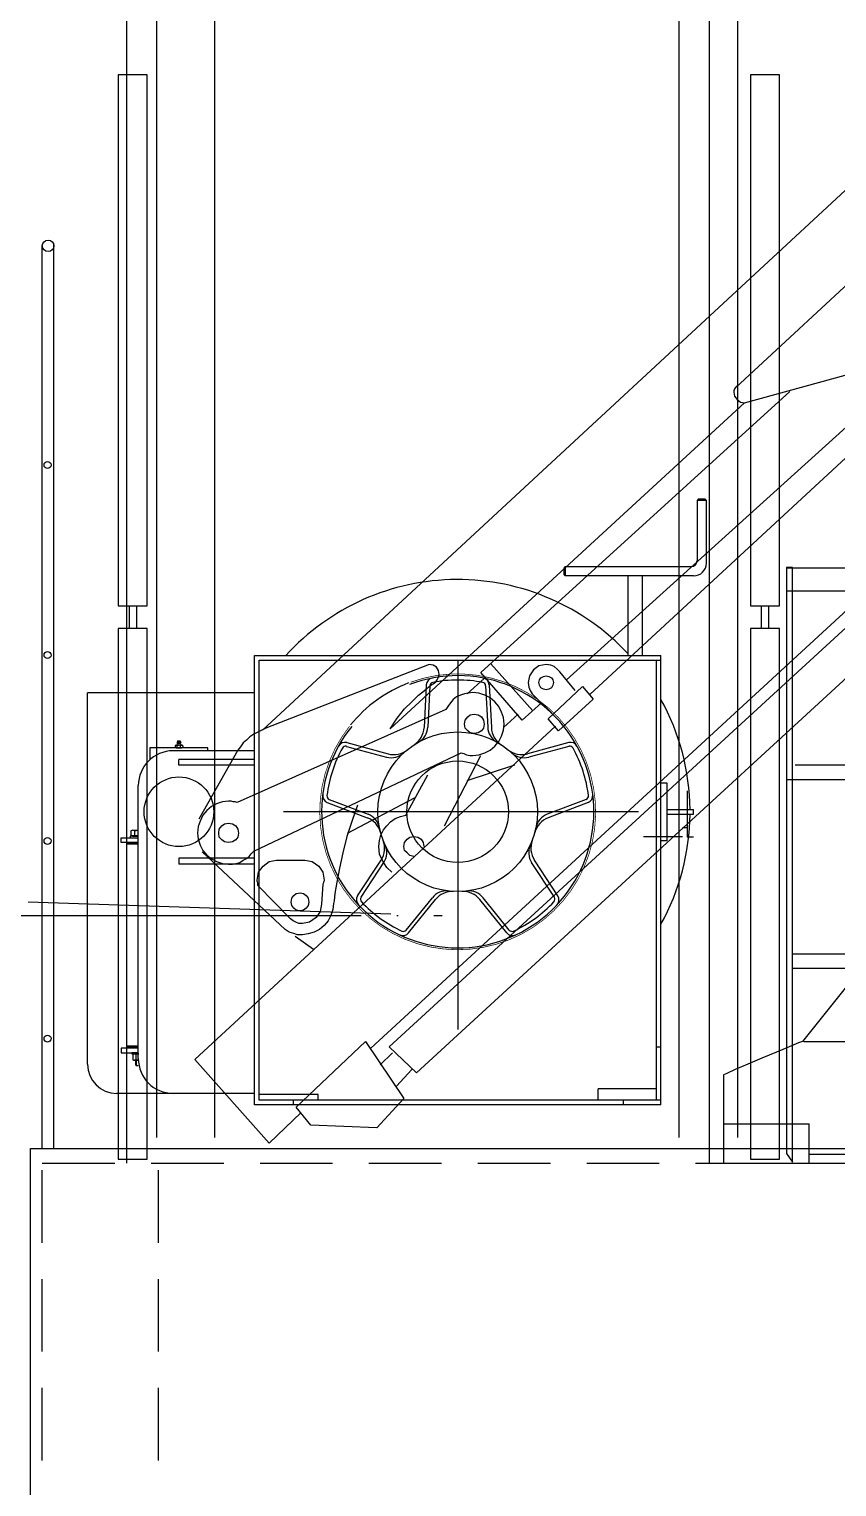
# Model space of a CAD drawing. Header units: millimetres. Extents: x 1084702 to 1166801, y 36632 to 124519.
# Drawn here: x 1104670 to 1106061, y 106663 to 109174 of the extents above; entities that cross this region are included whole.
import ezdxf

# ---------------------------------------------------------------- set-up
doc = ezdxf.new("R2010")
doc.units = ezdxf.units.MM
doc.header["$LTSCALE"] = 250
doc.linetypes.add('CENTER', pattern=[3, 2.5, -0.25, 0, -0.25])
doc.linetypes.add('DASHED', pattern=[0.75, 0.5, -0.25])
doc.layers.get('0').update_dxf_attribs({"color": 255})

# ---------------------------------------------------------------- blocks, each defined once
blk = doc.blocks.new('A$C2C821063')
for points in [[(-422.5, 1320.7), (-182.4, 1543.7), (-173.2, 1555.1), (-166.4, 1568.8), (-161.8, 1580.3), (-160.6, 1584.9), (-86.3, 1797.5), (-81.7, 1804.4), (-74.9, 1810.1), (-68, 1814.7), (-60, 1817), (201.8, 1846.7)], [(-86.3, 1797.5), (-1237.8, 730.7)], [(-421.3, 1324.1), (-422.5, 1321.8), (-424.8, 1318.4), (-425.9, 1315), (-425.9, 1312.7), (-424.8, 1305.9), (-420.2, 1300.1), (-414.5, 1295.6), (-407.6, 1294.4), (-129.8, 1371), (32.6, 1472.8)], [(-674.1, 792.4), (-36, 1382.4)], [(-132.1, 1372.1), (-119.5, 1355), (-714.1, 817.6)], [(-757.5, 777.6), (-790.7, 747.9), (-861.6, 830.2), (-329.8, 1313.9)], [(-407.6, 1294.4), (-1018.2, 733)], [(-86.3, 1071.4), (-1051.4, 183)], [(-110.3, 933.1), (-972.5, 140.7), (-1019.4, 185.3), (-100, 1029.1)], [(-1018.2, 733), (-1005.7, 751.3), (-993.1, 767.3), (-980.5, 779.8), (-969.1, 791.3), (-958.8, 799.3), (-950.8, 806.2), (-946.2, 809.6), (-943.9, 810.7), (-939.3, 814.1), (-937, 817.6), (-934.7, 822.1), (-933.6, 826.7), (-934.7, 833.6), (-938.2, 839.3), (-943.9, 842.8), (-950.8, 843.9), (-1232.1, 734.1), (-1238.9, 730.7), (-1245.8, 727.2), (-1252.6, 723.8), (-1259.5, 719.2), (-1265.2, 713.5), (-1270.9, 709), (-1275.5, 702.1), (-1280.1, 696.4), (-1347.5, 577.5)], [(-772.4, 763.8), (-844.4, 845)], [(-699.2, 799.3), (-725.5, 831.3), (-730.1, 835.9), (-735.8, 840.5), (-741.5, 842.8), (-749.5, 843.9), (-762.1, 841.6), (-771.3, 834.7), (-778.1, 824.4), (-780.4, 813), (-779.3, 805), (-777, 799.3), (-773.5, 793.6), (-769, 789), (-740.4, 760.4)], [(-855.9, 819.9), (-885.6, 793.6)], [(-749.5, 800.4), (-754.1, 801.6), (-758.7, 803.9), (-760.9, 808.4), (-762.1, 813), (-760.9, 817.6), (-758.7, 821), (-754.1, 823.3), (-749.5, 824.4), (-744.9, 823.3), (-740.4, 821), (-738.1, 817.6), (-736.9, 813), (-738.1, 808.4), (-740.4, 803.9), (-744.9, 801.6), (-749.5, 800.4)], [(-727.8, 729.5), (-746.1, 750.1), (-686.6, 806.2), (-668.3, 784.4), (-727.8, 729.5)], [(-895.9, 691.8), (-891.3, 690.7), (-886.7, 688.4), (-881, 687.2), (-875.3, 687.2), (-865, 688.4), (-854.7, 691.8), (-845.5, 696.4), (-837.5, 703.3), (-830.7, 711.2), (-826.1, 720.4), (-822.7, 730.7), (-821.6, 741), (-822.7, 752.4), (-826.1, 761.6), (-830.7, 771.8), (-837.5, 779.8), (-845.5, 786.7), (-854.7, 791.3), (-865, 794.7), (-875.3, 795.9), (-883.3, 794.7), (-890.1, 793.6), (-897, 791.3), (-903.9, 787.9), (-909.6, 783.3), (-914.2, 777.6), (-918.8, 771.8), (-922.2, 766.1), (-1281.2, 606.1), (-1284.7, 607.2), (-1288.1, 607.2), (-1291.5, 608.4), (-1296.1, 608.4), (-1306.4, 607.2), (-1316.7, 603.8), (-1325.8, 599.2), (-1333.8, 592.3), (-1340.7, 584.3), (-1345.3, 574), (-1348.7, 564.9), (-1349.8, 553.5), (-1348.7, 543.1), (-1345.3, 532.9), (-1340.7, 523.7), (-1333.8, 515.7), (-1325.8, 508.9), (-1316.7, 504.3), (-1306.4, 500.9), (-1296.1, 499.7), (-1289.2, 499.7), (-1283.5, 500.9), (-1276.6, 503.1), (-1270.9, 506.6), (-1266.3, 508.9), (-1260.6, 513.4), (-1257.2, 518), (-1252.6, 522.6), (-895.9, 691.8)], [(-873, 724.9), (-879.9, 726.1), (-884.4, 729.5), (-889, 734.1), (-890.1, 741), (-889, 747.9), (-884.4, 753.6), (-879.9, 757), (-873, 758.1), (-866.2, 757), (-860.4, 753.6), (-857, 747.9), (-855.9, 741), (-857, 734.1), (-860.4, 729.5), (-866.2, 726.1), (-873, 724.9)], [(-797.5, 758.1), (-822.7, 735.3)], [(-1171.4, 72), (-1226.3, 19.4), (-1354.4, 163.5), (-733.5, 737.5)], [(-924.5, 566), (-861.6, 687.2)], [(-1014.8, 486), (-1023.9, 494), (-1030.8, 505.4), (-1036.5, 516.9), (-1037.7, 530.6), (-1036.5, 540.9), (-1034.2, 550), (-1029.6, 559.2), (-1023.9, 566), (-1017.1, 572.9), (-1009.1, 578.6), (-999.9, 582), (-990.8, 584.3), (-953.1, 654.1)], [(-885.6, 643.8), (-803.2, 671.2)], [(-1091.4, 553.5), (-975.9, 614.1)], [(-1074.2, 601.5), (-1083.4, 575.2), (-1092.6, 547.7), (-1099.4, 519.2), (-1105.1, 492.8), (-1109.7, 468.9), (-1113.1, 449.4), (-1114.3, 436.8), (-1115.4, 432.2), (-1116.6, 422), (-1120, 411.7), (-1124.5, 402.5), (-1131.4, 394.5), (-1139.4, 387.6), (-1148.6, 383.1), (-1158.9, 379.7), (-1169.1, 378.5), (-1177.2, 378.5), (-1184, 380.8), (-1192, 383.1), (-1198.9, 387.6), (-1341.8, 521.4)], [(-1296.1, 537.4), (-1302.9, 538.6), (-1307.5, 542), (-1312.1, 546.6), (-1313.2, 553.5), (-1312.1, 560.3), (-1307.5, 566), (-1302.9, 569.5), (-1296.1, 570.6), (-1289.2, 569.5), (-1283.5, 566), (-1280.1, 560.3), (-1278.9, 553.5), (-1280.1, 546.6), (-1283.5, 542), (-1289.2, 538.6), (-1296.1, 537.4)], [(-977, 513.4), (-983.9, 514.6), (-988.5, 519.2), (-993.1, 523.7), (-994.2, 530.6), (-993.1, 537.4), (-988.5, 543.1), (-983.9, 546.6), (-977, 547.7), (-970.2, 546.6), (-964.5, 543.1), (-961.1, 537.4), (-959.9, 530.6)], [(-1245.8, 463.1), (-1245.8, 465.4), (-1245.8, 467.7), (-1246.9, 470), (-1246.9, 472.3), (-1244.6, 486), (-1236.6, 496.3), (-1226.3, 504.3), (-1213.7, 506.6), (-1164.6, 506.6), (-1152, 504.3), (-1140.6, 496.3), (-1133.7, 486), (-1131.4, 472.3), (-1131.4, 471.1), (-1132.6, 468.9), (-1132.6, 467.7), (-1133.7, 465.4), (-1136, 431.1), (-1138.3, 418.5), (-1145.2, 408.2), (-1156.6, 400.2), (-1169.1, 397.9), (-1174.9, 397.9), (-1180.6, 400.2), (-1185.2, 402.5), (-1189.8, 405.9), (-1245.8, 463.1)], [(-1172.6, 419.7), (-1179.5, 420.8), (-1184, 424.3), (-1187.5, 428.8), (-1188.6, 434.5), (-1187.5, 441.4), (-1184, 445.9), (-1179.5, 449.4), (-1172.6, 450.5), (-1166.9, 449.4), (-1162.3, 445.9), (-1158.9, 441.4), (-1157.7, 434.5), (-1158.9, 428.8), (-1162.3, 424.3), (-1166.9, 420.8), (-1172.6, 419.7)], [(-135.5, 381.9), (-158.4, 381.9), (-308.2, 194.4), (-315, 192.1), (-331, 185.3), (-352.8, 176.1), (-377.9, 165.8), (-401.9, 155.5), (-423.6, 146.4), (-438.5, 139.5), (-444.2, 137.2), (-444.2, -14.8), (-296.7, -14.8), (-296.7, 52.6)], [(-1181.7, 376.2), (-1149.7, 353.3)], [(-1060.5, 194.4), (-994.2, 96.1), (-1041.1, 45.8), (-1154.3, 50.3), (-1179.5, 81.2), (-1060.5, 194.4)], [(-305.9, 194.4), (-133.2, 194.4)], [(-1013.7, 175), (-1035.4, 154.4)], [(-980.5, 146.4), (-1006.8, 117.8)], [(-444.2, 52.6), (-296.7, 52.6)], [(296.7, 0), (-296.7, 0)]]:
    blk.add_lwpolyline(points)
blk = doc.blocks.new('vinsprof')
for p, q in [((414.2, 538.3), (412.2, 536.3)), ((428.2, 536.3), (412.2, 536.3)), ((412.2, 536.3), (412.2, 432.3)), ((426.2, 538.3), (414.2, 538.3)), ((426.2, 538.3), (428.2, 536.3)), ((428.2, 428.3), (428.2, 536.3)), ((185.2, 422.3), (183.2, 420.3)), ((183.2, 408.3), (183.2, 420.3)), ((185.2, 406.3), (183.2, 408.3)), ((185.2, 422.3), (402.2, 422.3)), ((185.2, 422.3), (185.2, 406.3)), ((406.2, 406.3), (185.2, 406.3)), ((293.2, 269), (293.2, 406.3)), ((318.2, 269), (318.2, 406.3)), ((-350, 269), (350, 269)), ((-350, -505), (-350, 269)), ((-342, 261), (350, 261)), ((-342, -497), (-342, 261)), ((342, -405), (342, 261)), ((350, -405), (350, 269)), ((-350, 205), (-637.3, 205)), ((-637.3, -435), (-637.3, 205)), ((-54.2, 218.5), (-57.9, 144.9)), ((-48.1, 216.9), (-51.6, 145.5)), ((48.1, 216.9), (51.6, 145.5)), ((54.2, 218.5), (57.9, 144.9)), ((-430, 110), (-530, 110)), ((-430, 110), (-530, 110)), ((-530, 110), (-530, 89.7)), ((-350, 105), (-490, 105)), ((-486.5, 113.8), (-486.5, 110.7)), ((-484.9, 110), (-475.1, 110)), ((-482.3, 122), (-483.3, 119.7)), ((-483.3, 119.7), (-476.8, 119.7)), ((-482.9, 110.7), (-482.9, 113.8)), ((-482.3, 122), (-477.7, 122)), ((-482.3, 117.4), (-477.7, 117.4)), ((-477.7, 122), (-476.8, 119.7)), ((-477.1, 110.7), (-477.1, 113.8)), ((-473.5, 113.8), (-473.5, 110.7)), ((-430, 105), (-430, 110)), ((-191.5, 112.7), (-122.4, 94)), ((-191.1, 119.1), (-119.9, 99.8)), ((191.1, 119.1), (119.9, 99.8)), ((191.5, 112.7), (122.4, 94)), ((-350, 90), (-480, 90)), ((-480, 80), (-480, 90)), ((-350, 80), (-480, 80)), ((-550, -425), (-550, 45)), ((394.8, 36.2), (394.8, -43.3)), ((-249, 0), (-261.2, 0)), ((-224.6, 16), (-155.7, -10.3)), ((-221.2, 21.3), (-154.3, -4.1)), ((221.2, 21.3), (154.3, -4.1)), ((224.6, 16), (155.7, -10.3)), ((360, 4), (406, 4)), ((406, -4), (406, 4)), ((360, -4), (406, -4)), ((-579.7, -53), (-579.7, -45)), ((-579.7, -45), (-550, -45)), ((387.3, -43.3), (319.8, -43.3)), ((394.8, -27.5), (387.3, -27.5)), ((394.8, -43.3), (394.6, -43.3)), ((394.8, -43.3), (406.1, -43.3)), ((-550, -53), (-579.7, -53)), ((-550, -54), (-570, -54)), ((-570, -406), (-570, -54)), ((-550, -56), (-570, -56)), ((-350, -80), (-480, -80)), ((-480, -80), (-480, -90)), ((-350, -90), (-480, -90)), ((-172.3, -144.9), (-132, -83.2)), ((-166.4, -147.3), (-127.3, -87.3)), ((166.4, -147.3), (127.3, -87.3)), ((172.3, -144.9), (132, -83.2)), ((-88.6, -203.8), (-43.7, -148)), ((88.6, -203.8), (43.7, -148)), ((-84.6, -208.7), (-38.3, -151.2)), ((84.6, -208.7), (38.3, -151.2)), ((-579.7, -407), (-579.7, -415)), ((-550, -407), (-579.7, -407)), ((-579.7, -415), (-550, -415)), ((-550, -404), (-570, -404)), ((-550, -406), (-570, -406)), ((342, -497), (342, -405)), ((342, -405), (350, -405)), ((350, -505), (350, -403.3)), ((342, -477), (242, -477)), ((242, -497), (242, -477)), ((-351.6, -485), (-587.3, -485)), ((-240.4, -487), (-342, -487)), ((350, -497), (-342, -497)), ((-283.4, -497), (-283.4, -505)), ((-240.4, -497), (-240.4, -487)), ((285, -497), (285, -505)), ((350, -505), (-350, -505))]:
    blk.add_line(p, q)
at = {"linetype": 'CENTER'}
for p, q in [((0, 261.2), (0, -261.2)), ((0, 250), (0, -411.2)), ((0, 209), (0, -209)), ((311.2, 0), (-300, 0)), ((261.2, 0), (-249, 0)), ((261.2, 0), (-162.5, 0))]:
    blk.add_line(p, q, dxfattribs=at)
at = {"const_width": 1.25}
blk.add_lwpolyline([(-186.3, 147.3, 7.167754), (-80.8, 223.3, 7.167754)], format="xyb", dxfattribs=at)
for points in [[(350, -4), (350, 50), (360, 50), (360, -7.6)], [(360, -4), (360, -50), (350, -50), (350, -4)], [(-550, -42), (-564, -42), (-564, -45), (-550, -45)], [(-560.1, -41), (-560.1, -42), (-550, -42)], [(-550, -32), (-559.4, -32)], [(-555.9, -41), (-550, -41)], [(-550, -415), (-561, -415), (-561, -417), (-549, -417)], [(-549, -417), (-556.8, -417)], [(-549, -427.8), (-556.8, -427.8)], [(-555, -427.8), (-555, -435.8), (-553.8, -437), (-550, -437)], [(-553.8, -427.8), (-553.8, -437)]]:
    blk.add_lwpolyline(points)
blk.add_lwpolyline([(-562.9, -32.9), (-562.9, -41), (-555.9, -41), (-555.9, -32.9, 0.267949)], format="xyb", close=True)
for points in [[(-550, -32, 0.057152), (-555.9, -32.9)], [(-554.2, -417.7, 0.267949), (-559.4, -417.7), (-559.4, -427.1, 0.267949), (-554.2, -427.1)], [(-550, -417, 0.053973), (-554.2, -417.7), (-554.2, -427.1, 0.053973), (-550, -427.8, 0.053973)], [(-549, -427.8, 0.000005), (-549, -427.8)]]:
    blk.add_lwpolyline(points, format="xyb")
for centre, radius in [((0, 0), 137.5), ((0, 0), 87.5), ((-480, 0), 60)]:
    blk.add_circle(centre, radius)
for centre, radius, start, end in [((402.2, 432.3), 10, 270, 0), ((406.2, 428.3), 22, 270, 0), ((0, 0), 400, 42.8517, 137.7397), ((0, 0), 234.4, 141.1156, 110.6747), ((-41.7, 217.9), 12.5, 100.8447, 177.1376), ((-41.7, 217.9), 12.5, 100.8447, 177.1376), ((0, 0), 226.9, 90, 100.9239), ((0, 0), 226.9, 79.0761, 90), ((41.7, 217.9), 12.5, 2.8624, 79.1553), ((0, 0), 237.5, 110.9324, 140.9485), ((-41.8, 216.6), 6.25, 100.9239, 177.1376), ((-41.8, 216.6), 6.25, 100.9239, 177.1376), ((41.8, 216.6), 6.25, 2.8624, 79.0761), ((0, 0), 400, 0.573, 28.955), ((-95.4, 146.7), 37.5, 303.0214, 357.1376), ((-82.8, 147), 31.2, 299.3987, 357.1376), ((82.8, 147), 31.2, 182.8624, 240.6013), ((95.4, 146.7), 37.5, 182.8624, 236.9786), ((-490, 45), 60, 90, 180), ((-484.7, 111.9), 2.64, 46.5002, 133.4998), ((-484.7, 112.6), 2.64, 226.5002, 313.4998), ((-486.4, 118.5), 4.28, 278.8274, 345.1742), ((-480, 119.7), 3.25, 180, 225.0475), ((-480, 108.5), 6, 61.5264, 118.4736), ((-480, 116), 6, 241.5264, 298.4736), ((-480, 119.7), 3.25, 314.9525, 0), ((-473.6, 118.5), 4.28, 194.8258, 261.1726), ((-475.3, 111.9), 2.64, 46.5002, 133.4998), ((-475.3, 112.6), 2.64, 226.5002, 313.4998), ((0, 0), 226.9, 151.0761, 162), ((-194.3, 107), 12.5, 74.8624, 151.1553), ((-193.1, 106.7), 6.25, 74.8624, 151.0761), ((-114.2, 124.2), 31.2, 254.8624, 312.6013), ((-110.1, 136), 37.5, 254.8624, 308.9786), ((110.1, 136), 37.5, 231.0214, 285.1376), ((114.2, 124.2), 31.2, 227.3987, 285.1376), ((194.3, 107), 12.5, 28.8447, 105.1376), ((193.1, 106.7), 6.25, 28.9239, 105.1376), ((0, 0), 226.9, 18, 28.9239), ((0, 0), 226.9, 162, 172.9239), ((0, 0), 226.9, 7.0761, 18), ((-220.1, 27.6), 12.5, 172.8447, 249.1376), ((-218.9, 27.2), 6.25, 172.9239, 249.1376), ((218.9, 27.2), 6.25, 290.8624, 7.0761), ((220.1, 27.6), 12.5, 290.8624, 7.1553), ((-169, -45.4), 37.5, 15.0214, 69.1376), ((-165.4, -33.4), 31.2, 11.3987, 69.1376), ((169, -45.4), 37.5, 110.8624, 164.9786), ((165.4, -33.4), 31.2, 110.8624, 168.6013), ((0, 0), 400, 331.045, 359.427), ((-163.4, -62.7), 37.5, 326.8624, 20.9786), ((163.4, -62.7), 37.5, 159.0214, 213.1376), ((-153.4, -70.3), 31.2, 326.8624, 24.6013), ((153.4, -70.3), 31.2, 155.3987, 213.1376), ((-161.9, -151.8), 12.5, 146.8624, 223.1553), ((-161.2, -150.7), 6.25, 146.8624, 223.0761), ((-19.4, -167.6), 31.2, 83.3987, 141.1376), ((-9.1, -174.8), 37.5, 87.0214, 141.1376), ((9.1, -174.8), 37.5, 38.8624, 92.9786), ((19.4, -167.6), 31.2, 38.8624, 96.6013), ((161.2, -150.7), 6.25, 316.9239, 33.1376), ((161.9, -151.8), 12.5, 316.8447, 33.1376), ((0, 0), 226.9, 223.0761, 234), ((0, 0), 226.9, 306, 316.9239), ((0, 0), 226.9, 234, 244.9239), ((0, 0), 226.9, 295.0761, 306), ((-94.3, -200.8), 12.5, 244.8447, 321.1376), ((-93.5, -199.8), 6.25, 244.9239, 321.1376), ((94.3, -200.8), 12.5, 218.8624, 295.1553), ((93.5, -199.8), 6.25, 218.8624, 295.0761), ((-490, -425), 60, 180, 270), ((-587.3, -435), 50, 180, 270)]:
    blk.add_arc(centre, radius, start, end)
blk = doc.blocks.new('profil_B4_1')
for p, q in [((87075.1, 71594.7), (87075.1, 73794.7)), ((88078.7, 71594.7), (88078.7, 73794.7)), ((86929.6, 71619.7), (86929.6, 73174)), ((86949.4, 71619.7), (86949.4, 73176.9)), ((88211.2, 72619.7), (89629.6, 72619.7)), ((90129.6, 72579.7), (88211.2, 72579.7)), ((90681.9, 72279.7), (88226.2, 72279.7)), ((90681.9, 72254.7), (88211.6, 72254.7)), ((90681.9, 71954.7), (88221.4, 71954.7)), ((90681.9, 71929.7), (88221.4, 71929.7))]:
    blk.add_line(p, q)
at = {"linetype": 'CENTER'}
for p, q in [((87529.9, 72023.2), (73400.7, 72500)), ((73351.8, 72015.5), (87618.3, 72021.1))]:
    blk.add_line(p, q, dxfattribs=at)
at = {"linetype": 'DASHED'}
for p, q in [((86929.6, 71594.7), (109243.9, 71594.7)), ((86929.6, 69019.9), (86929.6, 71594.7)), ((87129.6, 69019.9), (87129.6, 71594.7))]:
    blk.add_line(p, q, dxfattribs=at)
for points in [[(87127, 71638.5), (87127, 73672.7)], [(87226.6, 71638.5), (87226.6, 73672.7)], [(88026.3, 71638.5), (88026.3, 73672.7)], [(88127.5, 71638.5), (88127.5, 73672.7)], [(87060.4, 72554.6), (87110.4, 72554.6), (87110.4, 73468.9), (87060.4, 73468.9), (87060.4, 72554.6)], [(88148.9, 72554.6), (88198.9, 72554.6), (88198.9, 73468.9), (88148.9, 73468.9), (88148.9, 72554.6)], [(87079.2, 72554.6), (87079.2, 72516)], [(87091.8, 72554.6), (87091.8, 72516)], [(88167.7, 72554.6), (88167.7, 72516)], [(88180.4, 72554.6), (88180.4, 72516)], [(87060.4, 71601.2), (87110.4, 71601.2), (87110.4, 72515.5), (87060.4, 72515.5), (87060.4, 71601.2)], [(88148.9, 71601.2), (88198.9, 71601.2), (88198.9, 72515.5), (88148.9, 72515.5), (88148.9, 71601.2)]]:
    blk.add_lwpolyline(points)
blk.add_lwpolyline([(88211.2, 72620.6), (88211.2, 71611.2), (88221.2, 71596.1), (88221.2, 72620.2)], close=True)
blk.add_lwpolyline([(82799.6, 70021.7), (82799.6, 69086.7, 0.414214), (82849.6, 69036.7), (86859.6, 69036.7, 0.414214), (86909.6, 69086.7), (86909.6, 71619.7), (90129.6, 71619.7)], format="xyb")
for centre, radius in [((86939.7, 73174.4), 9.95), ((86938.7, 72797), 6), ((86938.7, 72469.6), 6), ((86938.7, 72149.5), 6), ((86938.7, 71809.1), 6)]:
    blk.add_circle(centre, radius)
for name, p in [('A$C2C821063', (88546.6, 71609.5)), ('vinsprof', (87645, 72199.7))]:
    blk.add_blockref(name, p)

msp = doc.modelspace()

# ---------------------------------------------------------------- block references
msp.add_blockref('profil_B4_1', (1017763, 35626.5))

doc.saveas('drawing.dxf')
